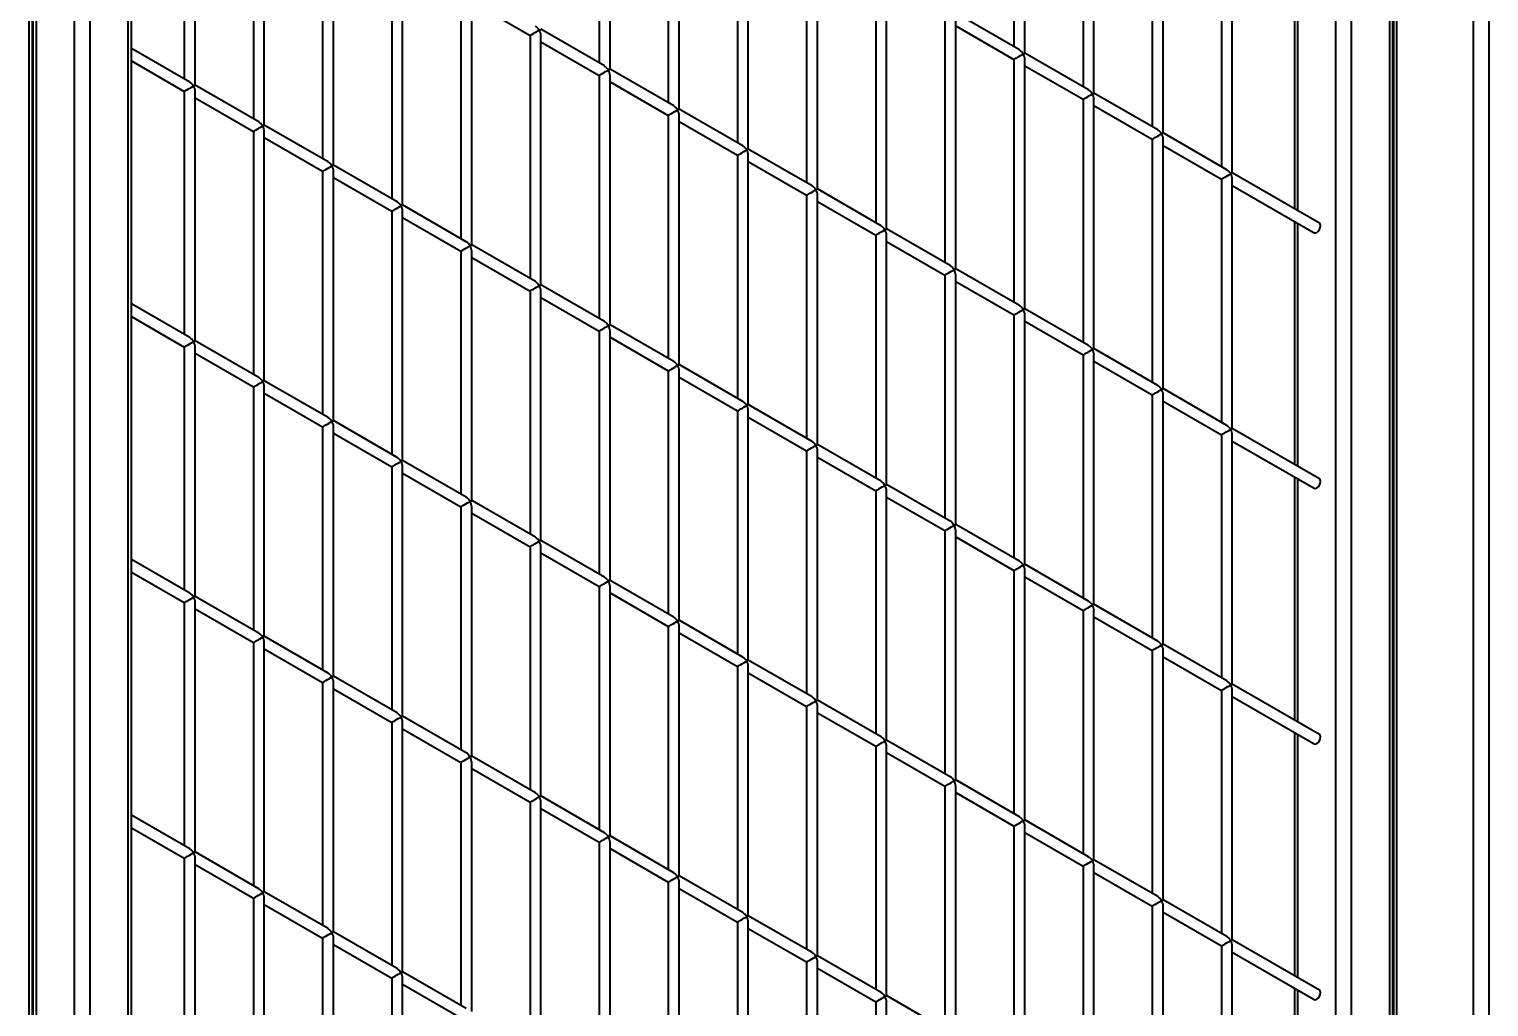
# Model space of a CAD drawing. Header units: millimetres. Extents: x 0 to 420, y 0 to 297.
# Drawn here: x 252.42 to 265.86, y 104.95 to 113.94 of the extents above; entities that cross this region are included whole.
import ezdxf

# ---------------------------------------------------------------- set-up
doc = ezdxf.new("R2010")
doc.units = ezdxf.units.MM

msp = doc.modelspace()

# ---------------------------------------------------------------- linework, layer by layer
at = {"color": 8, "linetype": 'Continuous', "lineweight": 40}
for p, q in [((252.4244, 98.8182), (252.4244, 130.99)), ((252.488, 125.8213), (252.488, 102.5736)), ((265.718, 91.0623), (265.718, 123.2341)), ((265.8594, 123.2341), (265.8594, 91.0623)), ((264.4523, 93.3375), (264.4523, 121.556)), ((265.0109, 118.4947), (265.0109, 95.2675)), ((264.0987, 114.5087), (264.0987, 112.2725)), ((264.0987, 112.157), (264.0987, 109.9209)), ((264.0987, 109.8054), (264.0987, 107.5692)), ((264.0987, 107.4538), (264.0987, 105.2176)), ((264.0987, 105.1021), (264.0987, 102.866))]:
    msp.add_line(p, q, dxfattribs=at)
at = {"color": 7, "linetype": 'Continuous', "lineweight": 40}
for p, q in [((252.4537, 98.8013), (252.4537, 130.9491)), ((252.8416, 99.4348), (252.8416, 128.8303)), ((252.983, 128.7486), (252.983, 99.5165)), ((253.3366, 99.7206), (253.3366, 128.1363)), ((253.3658, 99.7376), (253.3658, 128.0377)), ((252.4587, 125.8146), (252.4587, 102.5829)), ((264.9765, 92.5111), (264.9765, 121.8587)), ((264.9473, 92.6097), (264.9473, 121.8418)), ((264.5937, 121.6377), (264.5937, 93.222)), ((264.9816, 118.4987), (264.9816, 95.2844)), ((261.489, 116.0152), (261.489, 113.7791)), ((261.589, 113.7213), (261.589, 116.0152)), ((257.6706, 115.8679), (257.6706, 113.6317)), ((257.7706, 113.574), (257.7706, 115.8679)), ((253.8522, 115.7206), (253.8522, 113.4844)), ((253.9522, 113.4267), (253.9522, 115.7206)), ((262.1254, 115.6479), (262.1254, 113.4117)), ((262.2254, 113.354), (262.2254, 115.6479)), ((258.307, 115.5005), (258.307, 113.2643)), ((258.407, 113.2066), (258.407, 115.5005)), ((254.4886, 115.3532), (254.4886, 113.117)), ((254.5886, 113.0593), (254.5886, 115.3532)), ((262.7618, 115.2805), (262.7618, 113.0443)), ((262.8618, 112.9866), (262.8618, 115.2805)), ((258.9434, 115.1331), (258.9434, 112.897)), ((259.0434, 112.8392), (259.0434, 115.1331)), ((255.125, 114.9858), (255.125, 112.7496)), ((255.225, 112.6919), (255.225, 114.9858)), ((263.3982, 114.9131), (263.3982, 112.6769)), ((263.4982, 112.6192), (263.4982, 114.9131)), ((259.5798, 114.7658), (259.5798, 112.5296)), ((259.6798, 112.4719), (259.6798, 114.7658)), ((255.7614, 114.6184), (255.7614, 112.3822)), ((255.8614, 112.3245), (255.8614, 114.6184)), ((264.0694, 114.5256), (264.0694, 112.2894)), ((260.2162, 114.3984), (260.2162, 112.1622)), ((260.3162, 112.1045), (260.3162, 114.3984)), ((256.3978, 114.251), (256.3978, 112.0149)), ((256.4978, 111.9571), (256.4978, 114.251)), ((256.4978, 114.1933), (257.0342, 113.8836)), ((261.539, 113.7502), (260.9526, 114.0887)), ((257.7206, 113.6029), (257.1342, 113.9414)), ((260.8526, 114.031), (260.8526, 111.7948)), ((260.9526, 111.7371), (260.9526, 114.031)), ((260.9526, 113.9733), (261.489, 113.6636)), ((257.0342, 113.8836), (257.0342, 111.6475)), ((257.1342, 111.5897), (257.1342, 113.8836)), ((257.1342, 113.8259), (257.6706, 113.5163)), ((253.9022, 113.4555), (253.3658, 113.7652)), ((261.489, 113.6636), (261.489, 111.4274)), ((262.1754, 113.3828), (261.589, 113.7213)), ((261.589, 111.3697), (261.589, 113.6636)), ((253.3658, 113.6497), (253.8522, 113.3689)), ((258.357, 113.2355), (257.7706, 113.574)), ((261.589, 113.6059), (262.1254, 113.2962)), ((254.5386, 113.0881), (253.9522, 113.4267)), ((257.6706, 113.5163), (257.6706, 111.2801)), ((257.7706, 111.2224), (257.7706, 113.5163)), ((257.7706, 113.4585), (258.307, 113.1489)), ((253.8522, 113.3689), (253.8522, 111.1328)), ((253.9522, 111.075), (253.9522, 113.3689)), ((253.9522, 113.3112), (254.4886, 113.0015)), ((262.1254, 113.2962), (262.1254, 111.06)), ((262.8118, 113.0154), (262.2254, 113.354)), ((262.2254, 111.0023), (262.2254, 113.2962)), ((258.307, 113.1489), (258.307, 110.9127)), ((258.9934, 112.8681), (258.407, 113.2066)), ((258.407, 110.855), (258.407, 113.1489)), ((262.2254, 113.2385), (262.7618, 112.9288)), ((254.4886, 113.0015), (254.4886, 110.7654)), ((255.175, 112.7208), (254.5886, 113.0593)), ((254.5886, 110.7076), (254.5886, 113.0015)), ((258.407, 113.0912), (258.9434, 112.7815)), ((254.5886, 112.9438), (255.125, 112.6342)), ((262.7618, 112.9288), (262.7618, 110.6927)), ((263.4482, 112.6481), (262.8618, 112.9866)), ((262.8618, 110.6349), (262.8618, 112.9288)), ((262.8618, 112.8711), (263.3982, 112.5614)), ((258.9434, 112.7815), (258.9434, 110.5453)), ((259.6298, 112.5007), (259.0434, 112.8392)), ((259.0434, 110.4876), (259.0434, 112.7815)), ((259.0434, 112.7238), (259.5798, 112.4141)), ((255.125, 112.6342), (255.125, 110.398)), ((255.8114, 112.3534), (255.225, 112.6919)), ((255.225, 110.3403), (255.225, 112.6342)), ((264.3005, 112.156), (263.4982, 112.6192)), ((255.225, 112.5764), (255.7614, 112.2668)), ((260.2662, 112.1333), (259.6798, 112.4719)), ((263.3982, 112.5614), (263.3982, 110.3253)), ((263.4982, 110.2675), (263.4982, 112.5614)), ((263.4982, 112.5037), (264.2505, 112.0694)), ((256.4478, 111.986), (255.8614, 112.3245)), ((259.5798, 112.4141), (259.5798, 110.1779)), ((259.6798, 110.1202), (259.6798, 112.4141)), ((259.6798, 112.3564), (260.2162, 112.0467)), ((255.7614, 112.2668), (255.7614, 110.0306)), ((255.8614, 109.9729), (255.8614, 112.2668)), ((255.8614, 112.209), (256.3978, 111.8994)), ((260.9026, 111.766), (260.3162, 112.1045)), ((264.0694, 112.1739), (264.0694, 109.9378)), ((257.0842, 111.6186), (256.4978, 111.9571)), ((260.2162, 112.0467), (260.2162, 109.8106)), ((260.3162, 109.7528), (260.3162, 112.0467)), ((260.3162, 111.989), (260.8526, 111.6793)), ((256.3978, 111.8994), (256.3978, 109.6632)), ((256.4978, 109.6055), (256.4978, 111.8994)), ((256.4978, 111.8417), (257.0342, 111.532)), ((260.8526, 111.6793), (260.8526, 109.4432)), ((261.539, 111.3986), (260.9526, 111.7371)), ((260.9526, 109.3854), (260.9526, 111.6793)), ((257.0342, 111.532), (257.0342, 109.2958)), ((257.7206, 111.2512), (257.1342, 111.5897)), ((257.1342, 109.2381), (257.1342, 111.532)), ((260.9526, 111.6216), (261.489, 111.312)), ((253.9022, 111.1039), (253.3658, 111.4135)), ((257.1342, 111.4743), (257.6706, 111.1646)), ((253.3658, 111.2981), (253.8522, 111.0173)), ((261.489, 111.312), (261.489, 109.0758)), ((262.1754, 111.0312), (261.589, 111.3697)), ((261.589, 109.0181), (261.589, 111.312)), ((261.589, 111.2542), (262.1254, 110.9446)), ((257.6706, 111.1646), (257.6706, 108.9285)), ((258.357, 110.8838), (257.7706, 111.2224)), ((257.7706, 108.8707), (257.7706, 111.1646)), ((253.8522, 111.0173), (253.8522, 108.7811)), ((254.5386, 110.7365), (253.9522, 111.075)), ((253.9522, 108.7234), (253.9522, 111.0173)), ((257.7706, 111.1069), (258.307, 110.7972)), ((262.8118, 110.6638), (262.2254, 111.0023)), ((253.9522, 110.9596), (254.4886, 110.6499)), ((258.9934, 110.5165), (258.407, 110.855)), ((262.1254, 110.9446), (262.1254, 108.7084)), ((262.2254, 108.6507), (262.2254, 110.9446)), ((262.2254, 110.8868), (262.7618, 110.5772)), ((255.175, 110.3691), (254.5886, 110.7076)), ((258.307, 110.7972), (258.307, 108.5611)), ((258.407, 108.5033), (258.407, 110.7972)), ((258.407, 110.7395), (258.9434, 110.4299)), ((254.4886, 110.6499), (254.4886, 108.4137)), ((254.5886, 108.356), (254.5886, 110.6499)), ((254.5886, 110.5922), (255.125, 110.2825)), ((262.7618, 110.5772), (262.7618, 108.341)), ((263.4482, 110.2964), (262.8618, 110.6349)), ((262.8618, 108.2833), (262.8618, 110.5772)), ((259.6298, 110.1491), (259.0434, 110.4876)), ((262.8618, 110.5195), (263.3982, 110.2098)), ((255.8114, 110.0017), (255.225, 110.3403)), ((258.9434, 110.4299), (258.9434, 108.1937)), ((259.0434, 108.136), (259.0434, 110.4299)), ((259.0434, 110.3721), (259.5798, 110.0625)), ((255.125, 110.2825), (255.125, 108.0464)), ((255.225, 107.9886), (255.225, 110.2825)), ((255.225, 110.2248), (255.7614, 109.9151)), ((263.3982, 110.2098), (263.3982, 107.9736)), ((264.3005, 109.8044), (263.4982, 110.2675)), ((263.4982, 107.9159), (263.4982, 110.2098)), ((259.5798, 110.0625), (259.5798, 107.8263)), ((260.2662, 109.7817), (259.6798, 110.1202)), ((259.6798, 107.7686), (259.6798, 110.0625)), ((263.4982, 110.1521), (264.2505, 109.7178)), ((255.7614, 109.9151), (255.7614, 107.679)), ((256.4478, 109.6344), (255.8614, 109.9729)), ((255.8614, 107.6212), (255.8614, 109.9151)), ((259.6798, 110.0047), (260.2162, 109.6951)), ((255.8614, 109.8574), (256.3978, 109.5478)), ((264.0694, 109.8223), (264.0694, 107.5861)), ((260.2162, 109.6951), (260.2162, 107.4589)), ((260.9026, 109.4143), (260.3162, 109.7528)), ((260.3162, 107.4012), (260.3162, 109.6951)), ((260.3162, 109.6374), (260.8526, 109.3277)), ((256.3978, 109.5478), (256.3978, 107.3116)), ((257.0842, 109.267), (256.4978, 109.6055)), ((256.4978, 107.2539), (256.4978, 109.5478)), ((256.4978, 109.49), (257.0342, 109.1804)), ((261.539, 109.0469), (260.9526, 109.3854)), ((257.7206, 108.8996), (257.1342, 109.2381)), ((260.8526, 109.3277), (260.8526, 107.0915)), ((260.9526, 107.0338), (260.9526, 109.3277)), ((260.9526, 109.27), (261.489, 108.9603)), ((257.0342, 109.1804), (257.0342, 106.9442)), ((257.1342, 106.8865), (257.1342, 109.1804)), ((257.1342, 109.1226), (257.6706, 108.813)), ((253.9022, 108.7523), (253.3658, 109.0619)), ((261.489, 108.9603), (261.489, 106.7242)), ((262.1754, 108.6795), (261.589, 109.0181)), ((261.589, 106.6664), (261.589, 108.9603)), ((253.3658, 108.9464), (253.8522, 108.6657)), ((258.357, 108.5322), (257.7706, 108.8707)), ((261.589, 108.9026), (262.1254, 108.5929)), ((254.5386, 108.3849), (253.9522, 108.7234)), ((257.6706, 108.813), (257.6706, 106.5768)), ((257.7706, 106.5191), (257.7706, 108.813)), ((257.7706, 108.7553), (258.307, 108.4456)), ((253.8522, 108.6657), (253.8522, 106.4295)), ((253.9522, 106.3718), (253.9522, 108.6657)), ((253.9522, 108.6079), (254.4886, 108.2983)), ((262.1254, 108.5929), (262.1254, 106.3568)), ((262.8118, 108.3122), (262.2254, 108.6507)), ((262.2254, 106.299), (262.2254, 108.5929)), ((258.307, 108.4456), (258.307, 106.2094)), ((258.9934, 108.1648), (258.407, 108.5033)), ((258.407, 106.1517), (258.407, 108.4456)), ((262.2254, 108.5352), (262.7618, 108.2256)), ((254.4886, 108.2983), (254.4886, 106.0621)), ((255.175, 108.0175), (254.5886, 108.356)), ((254.5886, 106.0044), (254.5886, 108.2983)), ((258.407, 108.3879), (258.9434, 108.0782)), ((254.5886, 108.2405), (255.125, 107.9309)), ((262.7618, 108.2256), (262.7618, 105.9894)), ((263.4482, 107.9448), (262.8618, 108.2833)), ((262.8618, 105.9317), (262.8618, 108.2256)), ((262.8618, 108.1678), (263.3982, 107.8582)), ((258.9434, 108.0782), (258.9434, 105.8421)), ((259.6298, 107.7974), (259.0434, 108.136)), ((259.0434, 105.7843), (259.0434, 108.0782)), ((259.0434, 108.0205), (259.5798, 107.7108)), ((255.125, 107.9309), (255.125, 105.6947)), ((255.8114, 107.6501), (255.225, 107.9886)), ((255.225, 105.637), (255.225, 107.9309)), ((264.3005, 107.4527), (263.4982, 107.9159)), ((255.225, 107.8732), (255.7614, 107.5635)), ((260.2662, 107.4301), (259.6798, 107.7686)), ((263.3982, 107.8582), (263.3982, 105.622)), ((263.4982, 105.5643), (263.4982, 107.8582)), ((263.4982, 107.8004), (264.2505, 107.3661)), ((256.4478, 107.2827), (255.8614, 107.6212)), ((259.5798, 107.7108), (259.5798, 105.4747)), ((259.6798, 105.4169), (259.6798, 107.7108)), ((259.6798, 107.6531), (260.2162, 107.3435)), ((255.7614, 107.5635), (255.7614, 105.3273)), ((255.8614, 105.2696), (255.8614, 107.5635)), ((255.8614, 107.5058), (256.3978, 107.1961)), ((260.9026, 107.0627), (260.3162, 107.4012)), ((264.0694, 107.4707), (264.0694, 105.2345)), ((257.0842, 106.9153), (256.4978, 107.2539)), ((260.2162, 107.3435), (260.2162, 105.1073)), ((260.3162, 105.0496), (260.3162, 107.3435)), ((260.3162, 107.2857), (260.8526, 106.9761)), ((256.3978, 107.1961), (256.3978, 104.9599)), ((256.4978, 104.9022), (256.4978, 107.1961)), ((256.4978, 107.1384), (257.0342, 106.8287)), ((260.8526, 106.9761), (260.8526, 104.7399)), ((261.539, 106.6953), (260.9526, 107.0338)), ((260.9526, 104.6822), (260.9526, 106.9761)), ((257.0342, 106.8287), (257.0342, 104.5926)), ((257.7206, 106.548), (257.1342, 106.8865)), ((257.1342, 104.5348), (257.1342, 106.8287)), ((260.9526, 106.9183), (261.489, 106.6087)), ((253.9022, 106.4006), (253.3658, 106.7103)), ((257.1342, 106.771), (257.6706, 106.4614)), ((253.3658, 106.5948), (253.8522, 106.314)), ((261.489, 106.6087), (261.489, 104.3725)), ((262.1754, 106.3279), (261.589, 106.6664)), ((261.589, 104.3148), (261.589, 106.6087)), ((261.589, 106.551), (262.1254, 106.2413)), ((257.6706, 106.4614), (257.6706, 104.2252)), ((258.357, 106.1806), (257.7706, 106.5191)), ((257.7706, 104.1675), (257.7706, 106.4614)), ((253.8522, 106.314), (253.8522, 104.0778)), ((254.5386, 106.0332), (253.9522, 106.3718)), ((253.9522, 104.0201), (253.9522, 106.314)), ((257.7706, 106.4036), (258.307, 106.094)), ((262.8118, 105.9605), (262.2254, 106.299)), ((253.9522, 106.2563), (254.4886, 105.9466)), ((258.9934, 105.8132), (258.407, 106.1517)), ((262.1254, 106.2413), (262.1254, 104.0051)), ((262.2254, 103.9474), (262.2254, 106.2413)), ((262.2254, 106.1836), (262.7618, 105.8739)), ((255.175, 105.6659), (254.5886, 106.0044)), ((258.307, 106.094), (258.307, 103.8578)), ((258.407, 103.8001), (258.407, 106.094)), ((258.407, 106.0362), (258.9434, 105.7266)), ((254.4886, 105.9466), (254.4886, 103.7105)), ((254.5886, 103.6527), (254.5886, 105.9466)), ((254.5886, 105.8889), (255.125, 105.5792)), ((262.7618, 105.8739), (262.7618, 103.6377)), ((263.4482, 105.5931), (262.8618, 105.9317)), ((262.8618, 103.58), (262.8618, 105.8739)), ((259.6298, 105.4458), (259.0434, 105.7843)), ((262.8618, 105.8162), (263.3982, 105.5065)), ((255.8114, 105.2985), (255.225, 105.637)), ((258.9434, 105.7266), (258.9434, 103.4904)), ((259.0434, 103.4327), (259.0434, 105.7266)), ((259.0434, 105.6689), (259.5798, 105.3592)), ((255.125, 105.5792), (255.125, 103.3431)), ((255.225, 103.2853), (255.225, 105.5792)), ((255.225, 105.5215), (255.7614, 105.2119)), ((263.3982, 105.5065), (263.3982, 103.2704)), ((264.3005, 105.1011), (263.4982, 105.5643)), ((263.4982, 103.2126), (263.4982, 105.5065)), ((259.5798, 105.3592), (259.5798, 103.123)), ((260.2662, 105.0784), (259.6798, 105.4169)), ((259.6798, 103.0653), (259.6798, 105.3592)), ((263.4982, 105.4488), (264.2505, 105.0145)), ((255.7614, 105.2119), (255.7614, 102.9757)), ((256.4478, 104.9311), (255.8614, 105.2696)), ((255.8614, 102.918), (255.8614, 105.2119)), ((259.6798, 105.3015), (260.2162, 104.9918)), ((255.8614, 105.1541), (256.3978, 104.8445)), ((264.0694, 105.119), (264.0694, 102.8829)), ((260.2162, 104.9918), (260.2162, 102.7556)), ((260.9026, 104.711), (260.3162, 105.0496)), ((260.3162, 102.6979), (260.3162, 104.9918))]:
    msp.add_line(p, q, dxfattribs=at)
at = {"color": 7, "linetype": 'Continuous', "lineweight": 40, "flags": 128}
for points in [[(264.2505, 112.0694), (264.262, 112.0672), (264.2755, 112.0719)], [(264.2755, 112.0719), (264.289, 112.0828), (264.3005, 112.0983), (264.3082, 112.116), (264.3109, 112.1331), (264.3082, 112.1472), (264.3005, 112.156), (264.3005, 112.156)], [(264.2755, 109.7203), (264.289, 109.7312), (264.3005, 109.7466), (264.3082, 109.7643), (264.3109, 109.7815), (264.3082, 109.7956), (264.3005, 109.8044), (264.3005, 109.8044)], [(264.2505, 109.7178), (264.262, 109.7156), (264.2755, 109.7203)], [(264.2505, 107.3661), (264.262, 107.3639), (264.2755, 107.3686)], [(264.2755, 107.3686), (264.289, 107.3795), (264.3005, 107.395), (264.3082, 107.4127), (264.3109, 107.4299), (264.3082, 107.4439), (264.3005, 107.4527), (264.3005, 107.4527)], [(264.2755, 105.017), (264.289, 105.0279), (264.3005, 105.0434), (264.3082, 105.061), (264.3109, 105.0782), (264.3082, 105.0923), (264.3005, 105.1011), (264.3005, 105.1011)], [(264.2505, 105.0145), (264.262, 105.0123), (264.2755, 105.017)]]:
    msp.add_lwpolyline(points, dxfattribs=at)
at = {"color": 7, "linetype": 'Continuous', "lineweight": 40}
for centre, major_axis, ratio, start_param, end_param in [((257.0842, 113.9125), (0.05, 0.0289), 0.0000704, 3.141552, 5.4977465), ((257.0842, 113.9125), (-0.0354, 0.0612), 0.5773346, 4.7123483, 5.4978278), ((257.0842, 113.9125), (0.05, 0.0289), 0.0000704, 5.4977465, 6.2831447), ((257.0842, 113.9125), (-0.0354, 0.0612), 0.5773346, 3.9269502, 4.7123483), ((261.539, 113.6925), (0.05, 0.0289), 0.0000704, 3.141552, 5.4977465), ((261.539, 113.6925), (-0.0354, 0.0612), 0.5773346, 4.7123483, 5.4978278), ((261.539, 113.6925), (0.05, 0.0289), 0.0000704, 5.4977465, 6.2831447), ((261.539, 113.6925), (-0.0354, 0.0612), 0.5773346, 3.9269502, 4.7123483), ((257.7206, 113.5451), (0.05, 0.0289), 0.0000704, 3.141552, 5.4977465), ((257.7206, 113.5451), (-0.0354, 0.0612), 0.5773346, 4.7123483, 5.4978278), ((257.7206, 113.5451), (0.05, 0.0289), 0.0000704, 5.4977465, 6.2831447), ((257.7206, 113.5451), (-0.0354, 0.0612), 0.5773346, 3.9269502, 4.7123483), ((253.9022, 113.3978), (0.05, 0.0289), 0.0000704, 3.141552, 5.4977465), ((253.9022, 113.3978), (-0.0354, 0.0612), 0.5773346, 4.7123483, 5.4978278), ((253.9022, 113.3978), (0.05, 0.0289), 0.0000704, 5.4977465, 6.2831447), ((253.9022, 113.3978), (-0.0354, 0.0612), 0.5773346, 3.9269502, 4.7123483), ((262.1754, 113.3251), (0.05, 0.0289), 0.0000704, 3.141552, 5.4977465), ((262.1754, 113.3251), (-0.0354, 0.0612), 0.5773346, 4.7123483, 5.4978278), ((262.1754, 113.3251), (0.05, 0.0289), 0.0000704, 5.4977465, 6.2831447), ((262.1754, 113.3251), (-0.0354, 0.0612), 0.5773346, 3.9269502, 4.7123483), ((258.357, 113.1777), (0.05, 0.0289), 0.0000704, 3.141552, 5.4977465), ((258.357, 113.1777), (-0.0354, 0.0612), 0.5773346, 4.7123483, 5.4978278), ((258.357, 113.1777), (0.05, 0.0289), 0.0000704, 5.4977465, 6.2831447), ((258.357, 113.1777), (-0.0354, 0.0612), 0.5773346, 3.9269502, 4.7123483), ((254.5386, 113.0304), (0.05, 0.0289), 0.0000704, 3.141552, 5.4977465), ((254.5386, 113.0304), (-0.0354, 0.0612), 0.5773346, 4.7123483, 5.4978278), ((254.5386, 113.0304), (0.05, 0.0289), 0.0000704, 5.4977465, 6.2831447), ((254.5386, 113.0304), (-0.0354, 0.0612), 0.5773346, 3.9269502, 4.7123483), ((262.8118, 112.9577), (-0.0354, 0.0612), 0.5773346, 4.7123483, 5.4978278), ((258.9934, 112.8104), (-0.0354, 0.0612), 0.5773346, 4.7123483, 5.4978278), ((262.8118, 112.9577), (0.05, 0.0289), 0.0000704, 3.141552, 5.4977465), ((262.8118, 112.9577), (0.05, 0.0289), 0.0000704, 5.4977465, 6.2831447), ((262.8118, 112.9577), (-0.0354, 0.0612), 0.5773346, 3.9269502, 4.7123483), ((255.175, 112.663), (-0.0354, 0.0612), 0.5773346, 4.7123483, 5.4978278), ((258.9934, 112.8104), (0.05, 0.0289), 0.0000704, 3.141552, 5.4977465), ((258.9934, 112.8104), (0.05, 0.0289), 0.0000704, 5.4977465, 6.2831447), ((258.9934, 112.8104), (-0.0354, 0.0612), 0.5773346, 3.9269502, 4.7123483), ((255.175, 112.663), (0.05, 0.0289), 0.0000704, 3.141552, 5.4977465), ((255.175, 112.663), (0.05, 0.0289), 0.0000704, 5.4977465, 6.2831447), ((255.175, 112.663), (-0.0354, 0.0612), 0.5773346, 3.9269502, 4.7123483), ((263.4482, 112.5903), (0.05, 0.0289), 0.0000704, 3.141552, 5.4977465), ((263.4482, 112.5903), (-0.0354, 0.0612), 0.5773346, 4.7123483, 5.4978278), ((263.4482, 112.5903), (0.05, 0.0289), 0.0000704, 5.4977465, 6.2831447), ((263.4482, 112.5903), (-0.0354, 0.0612), 0.5773346, 3.9269502, 4.7123483), ((259.6298, 112.443), (0.05, 0.0289), 0.0000704, 3.141552, 5.4977465), ((259.6298, 112.443), (-0.0354, 0.0612), 0.5773346, 4.7123483, 5.4978278), ((259.6298, 112.443), (0.05, 0.0289), 0.0000704, 5.4977465, 6.2831447), ((259.6298, 112.443), (-0.0354, 0.0612), 0.5773346, 3.9269502, 4.7123483), ((255.8114, 112.2956), (-0.0354, 0.0612), 0.5773346, 4.7123483, 5.4978278), ((255.8114, 112.2956), (0.05, 0.0289), 0.0000704, 5.4977465, 6.2831447), ((255.8114, 112.2956), (0.05, 0.0289), 0.0000704, 3.141552, 5.4977465), ((255.8114, 112.2956), (-0.0354, 0.0612), 0.5773346, 3.9269502, 4.7123483), ((260.2662, 112.0756), (0.05, 0.0289), 0.0000704, 3.141552, 5.4977465), ((260.2662, 112.0756), (-0.0354, 0.0612), 0.5773346, 4.7123483, 5.4978278), ((260.2662, 112.0756), (0.05, 0.0289), 0.0000704, 5.4977465, 6.2831447), ((260.2662, 112.0756), (-0.0354, 0.0612), 0.5773346, 3.9269502, 4.7123483), ((256.4478, 111.9283), (0.05, 0.0289), 0.0000704, 3.141552, 5.4977465), ((256.4478, 111.9283), (-0.0354, 0.0612), 0.5773346, 4.7123483, 5.4978278), ((256.4478, 111.9283), (0.05, 0.0289), 0.0000704, 5.4977465, 6.2831447), ((256.4478, 111.9283), (-0.0354, 0.0612), 0.5773346, 3.9269502, 4.7123483), ((260.9026, 111.7082), (0.05, 0.0289), 0.0000704, 3.141552, 5.4977465), ((260.9026, 111.7082), (-0.0354, 0.0612), 0.5773346, 4.7123483, 5.4978278), ((260.9026, 111.7082), (0.05, 0.0289), 0.0000704, 5.4977465, 6.2831447), ((260.9026, 111.7082), (-0.0354, 0.0612), 0.5773346, 3.9269502, 4.7123483), ((257.0842, 111.5609), (0.05, 0.0289), 0.0000704, 3.141552, 5.4977465), ((257.0842, 111.5609), (-0.0354, 0.0612), 0.5773346, 4.7123483, 5.4978278), ((257.0842, 111.5609), (0.05, 0.0289), 0.0000704, 5.4977465, 6.2831447), ((257.0842, 111.5609), (-0.0354, 0.0612), 0.5773346, 3.9269502, 4.7123483), ((261.539, 111.3408), (-0.0354, 0.0612), 0.5773346, 4.7123483, 5.4978278), ((257.7206, 111.1935), (-0.0354, 0.0612), 0.5773346, 4.7123483, 5.4978278), ((261.539, 111.3408), (0.05, 0.0289), 0.0000704, 3.141552, 5.4977465), ((261.539, 111.3408), (0.05, 0.0289), 0.0000704, 5.4977465, 6.2831447), ((261.539, 111.3408), (-0.0354, 0.0612), 0.5773346, 3.9269502, 4.7123483), ((257.7206, 111.1935), (0.05, 0.0289), 0.0000704, 3.141552, 5.4977465), ((257.7206, 111.1935), (0.05, 0.0289), 0.0000704, 5.4977465, 6.2831447), ((257.7206, 111.1935), (-0.0354, 0.0612), 0.5773346, 3.9269502, 4.7123483), ((253.9022, 111.0462), (0.05, 0.0289), 0.0000704, 3.141552, 5.4977465), ((253.9022, 111.0462), (-0.0354, 0.0612), 0.5773346, 4.7123483, 5.4978278), ((253.9022, 111.0462), (0.05, 0.0289), 0.0000704, 5.4977465, 6.2831447), ((253.9022, 111.0462), (-0.0354, 0.0612), 0.5773346, 3.9269502, 4.7123483), ((262.1754, 110.9734), (0.05, 0.0289), 0.0000704, 3.141552, 5.4977465), ((262.1754, 110.9734), (-0.0354, 0.0612), 0.5773346, 4.7123483, 5.4978278), ((262.1754, 110.9734), (0.05, 0.0289), 0.0000704, 5.4977465, 6.2831447), ((262.1754, 110.9734), (-0.0354, 0.0612), 0.5773346, 3.9269502, 4.7123483), ((258.357, 110.8261), (0.05, 0.0289), 0.0000704, 3.141552, 5.4977465), ((258.357, 110.8261), (-0.0354, 0.0612), 0.5773346, 4.7123483, 5.4978278), ((258.357, 110.8261), (0.05, 0.0289), 0.0000704, 5.4977465, 6.2831447), ((258.357, 110.8261), (-0.0354, 0.0612), 0.5773346, 3.9269502, 4.7123483), ((254.5386, 110.6788), (-0.0354, 0.0612), 0.5773346, 4.7123483, 5.4978278), ((254.5386, 110.6788), (0.05, 0.0289), 0.0000704, 5.4977465, 6.2831447), ((254.5386, 110.6788), (0.05, 0.0289), 0.0000704, 3.141552, 5.4977465), ((254.5386, 110.6788), (-0.0354, 0.0612), 0.5773346, 3.9269502, 4.7123483), ((262.8118, 110.6061), (0.05, 0.0289), 0.0000704, 3.141552, 5.4977465), ((262.8118, 110.6061), (-0.0354, 0.0612), 0.5773346, 4.7123483, 5.4978278), ((262.8118, 110.6061), (0.05, 0.0289), 0.0000704, 5.4977465, 6.2831447), ((262.8118, 110.6061), (-0.0354, 0.0612), 0.5773346, 3.9269502, 4.7123483), ((258.9934, 110.4587), (0.05, 0.0289), 0.0000704, 3.141552, 5.4977465), ((258.9934, 110.4587), (-0.0354, 0.0612), 0.5773346, 4.7123483, 5.4978278), ((258.9934, 110.4587), (0.05, 0.0289), 0.0000704, 5.4977465, 6.2831447), ((258.9934, 110.4587), (-0.0354, 0.0612), 0.5773346, 3.9269502, 4.7123483), ((255.175, 110.3114), (0.05, 0.0289), 0.0000704, 3.141552, 5.4977465), ((255.175, 110.3114), (-0.0354, 0.0612), 0.5773346, 4.7123483, 5.4978278), ((255.175, 110.3114), (0.05, 0.0289), 0.0000704, 5.4977465, 6.2831447), ((255.175, 110.3114), (-0.0354, 0.0612), 0.5773346, 3.9269502, 4.7123483), ((263.4482, 110.2387), (0.05, 0.0289), 0.0000704, 3.141552, 5.4977465), ((263.4482, 110.2387), (-0.0354, 0.0612), 0.5773346, 4.7123483, 5.4978278), ((263.4482, 110.2387), (0.05, 0.0289), 0.0000704, 5.4977465, 6.2831447), ((263.4482, 110.2387), (-0.0354, 0.0612), 0.5773346, 3.9269502, 4.7123483), ((259.6298, 110.0913), (0.05, 0.0289), 0.0000704, 3.141552, 5.4977465), ((259.6298, 110.0913), (-0.0354, 0.0612), 0.5773346, 4.7123483, 5.4978278), ((259.6298, 110.0913), (0.05, 0.0289), 0.0000704, 5.4977465, 6.2831447), ((259.6298, 110.0913), (-0.0354, 0.0612), 0.5773346, 3.9269502, 4.7123483), ((255.8114, 109.944), (0.05, 0.0289), 0.0000704, 3.141552, 5.4977465), ((255.8114, 109.944), (-0.0354, 0.0612), 0.5773346, 4.7123483, 5.4978278), ((255.8114, 109.944), (0.05, 0.0289), 0.0000704, 5.4977465, 6.2831447), ((255.8114, 109.944), (-0.0354, 0.0612), 0.5773346, 3.9269502, 4.7123483), ((260.2662, 109.724), (-0.0354, 0.0612), 0.5773346, 4.7123483, 5.4978278), ((256.4478, 109.5766), (-0.0354, 0.0612), 0.5773346, 4.7123483, 5.4978278), ((260.2662, 109.724), (0.05, 0.0289), 0.0000704, 3.141552, 5.4977465), ((260.2662, 109.724), (0.05, 0.0289), 0.0000704, 5.4977465, 6.2831447), ((260.2662, 109.724), (-0.0354, 0.0612), 0.5773346, 3.9269502, 4.7123483), ((256.4478, 109.5766), (0.05, 0.0289), 0.0000704, 3.141552, 5.4977465), ((256.4478, 109.5766), (0.05, 0.0289), 0.0000704, 5.4977465, 6.2831447), ((256.4478, 109.5766), (-0.0354, 0.0612), 0.5773346, 3.9269502, 4.7123483), ((260.9026, 109.3566), (0.05, 0.0289), 0.0000704, 3.141552, 5.4977465), ((260.9026, 109.3566), (-0.0354, 0.0612), 0.5773346, 4.7123483, 5.4978278), ((260.9026, 109.3566), (0.05, 0.0289), 0.0000704, 5.4977465, 6.2831447), ((260.9026, 109.3566), (-0.0354, 0.0612), 0.5773346, 3.9269502, 4.7123483), ((257.0842, 109.2092), (0.05, 0.0289), 0.0000704, 3.141552, 5.4977465), ((257.0842, 109.2092), (-0.0354, 0.0612), 0.5773346, 4.7123483, 5.4978278), ((257.0842, 109.2092), (0.05, 0.0289), 0.0000704, 5.4977465, 6.2831447), ((257.0842, 109.2092), (-0.0354, 0.0612), 0.5773346, 3.9269502, 4.7123483), ((261.539, 108.9892), (0.05, 0.0289), 0.0000704, 3.141552, 5.4977465), ((261.539, 108.9892), (-0.0354, 0.0612), 0.5773346, 4.7123483, 5.4978278), ((261.539, 108.9892), (0.05, 0.0289), 0.0000704, 5.4977465, 6.2831447), ((261.539, 108.9892), (-0.0354, 0.0612), 0.5773346, 3.9269502, 4.7123483), ((257.7206, 108.8419), (0.05, 0.0289), 0.0000704, 3.141552, 5.4977465), ((257.7206, 108.8419), (-0.0354, 0.0612), 0.5773346, 4.7123483, 5.4978278), ((257.7206, 108.8419), (0.05, 0.0289), 0.0000704, 5.4977465, 6.2831447), ((257.7206, 108.8419), (-0.0354, 0.0612), 0.5773346, 3.9269502, 4.7123483), ((253.9022, 108.6945), (0.05, 0.0289), 0.0000704, 3.141552, 5.4977465), ((253.9022, 108.6945), (-0.0354, 0.0612), 0.5773346, 4.7123483, 5.4978278), ((253.9022, 108.6945), (0.05, 0.0289), 0.0000704, 5.4977465, 6.2831447), ((253.9022, 108.6945), (-0.0354, 0.0612), 0.5773346, 3.9269502, 4.7123483), ((262.1754, 108.6218), (0.05, 0.0289), 0.0000704, 3.141552, 5.4977465), ((262.1754, 108.6218), (-0.0354, 0.0612), 0.5773346, 4.7123483, 5.4978278), ((262.1754, 108.6218), (0.05, 0.0289), 0.0000704, 5.4977465, 6.2831447), ((262.1754, 108.6218), (-0.0354, 0.0612), 0.5773346, 3.9269502, 4.7123483), ((258.357, 108.4745), (0.05, 0.0289), 0.0000704, 3.141552, 5.4977465), ((258.357, 108.4745), (-0.0354, 0.0612), 0.5773346, 4.7123483, 5.4978278), ((258.357, 108.4745), (0.05, 0.0289), 0.0000704, 5.4977465, 6.2831447), ((258.357, 108.4745), (-0.0354, 0.0612), 0.5773346, 3.9269502, 4.7123483), ((254.5386, 108.3271), (0.05, 0.0289), 0.0000704, 3.141552, 5.4977465), ((254.5386, 108.3271), (-0.0354, 0.0612), 0.5773346, 4.7123483, 5.4978278), ((254.5386, 108.3271), (0.05, 0.0289), 0.0000704, 5.4977465, 6.2831447), ((254.5386, 108.3271), (-0.0354, 0.0612), 0.5773346, 3.9269502, 4.7123483), ((262.8118, 108.2544), (-0.0354, 0.0612), 0.5773346, 4.7123483, 5.4978278), ((258.9934, 108.1071), (-0.0354, 0.0612), 0.5773346, 4.7123483, 5.4978278), ((262.8118, 108.2544), (0.05, 0.0289), 0.0000704, 3.141552, 5.4977465), ((262.8118, 108.2544), (0.05, 0.0289), 0.0000704, 5.4977465, 6.2831447), ((262.8118, 108.2544), (-0.0354, 0.0612), 0.5773346, 3.9269502, 4.7123483), ((258.9934, 108.1071), (0.05, 0.0289), 0.0000704, 3.141552, 5.4977465), ((258.9934, 108.1071), (0.05, 0.0289), 0.0000704, 5.4977465, 6.2831447), ((258.9934, 108.1071), (-0.0354, 0.0612), 0.5773346, 3.9269502, 4.7123483), ((255.175, 107.9598), (0.05, 0.0289), 0.0000704, 3.141552, 5.4977465), ((255.175, 107.9598), (-0.0354, 0.0612), 0.5773346, 4.7123483, 5.4978278), ((255.175, 107.9598), (0.05, 0.0289), 0.0000704, 5.4977465, 6.2831447), ((255.175, 107.9598), (-0.0354, 0.0612), 0.5773346, 3.9269502, 4.7123483), ((263.4482, 107.887), (0.05, 0.0289), 0.0000704, 3.141552, 5.4977465), ((263.4482, 107.887), (-0.0354, 0.0612), 0.5773346, 4.7123483, 5.4978278), ((263.4482, 107.887), (0.05, 0.0289), 0.0000704, 5.4977465, 6.2831447), ((263.4482, 107.887), (-0.0354, 0.0612), 0.5773346, 3.9269502, 4.7123483), ((259.6298, 107.7397), (0.05, 0.0289), 0.0000704, 3.141552, 5.4977465), ((259.6298, 107.7397), (-0.0354, 0.0612), 0.5773346, 4.7123483, 5.4978278), ((259.6298, 107.7397), (0.05, 0.0289), 0.0000704, 5.4977465, 6.2831447), ((259.6298, 107.7397), (-0.0354, 0.0612), 0.5773346, 3.9269502, 4.7123483), ((255.8114, 107.5924), (-0.0354, 0.0612), 0.5773346, 4.7123483, 5.4978278), ((255.8114, 107.5924), (0.05, 0.0289), 0.0000704, 5.4977465, 6.2831447), ((255.8114, 107.5924), (0.05, 0.0289), 0.0000704, 3.141552, 5.4977465), ((255.8114, 107.5924), (-0.0354, 0.0612), 0.5773346, 3.9269502, 4.7123483), ((260.2662, 107.3723), (0.05, 0.0289), 0.0000704, 3.141552, 5.4977465), ((260.2662, 107.3723), (-0.0354, 0.0612), 0.5773346, 4.7123483, 5.4978278), ((260.2662, 107.3723), (0.05, 0.0289), 0.0000704, 5.4977465, 6.2831447), ((260.2662, 107.3723), (-0.0354, 0.0612), 0.5773346, 3.9269502, 4.7123483), ((256.4478, 107.225), (0.05, 0.0289), 0.0000704, 3.141552, 5.4977465), ((256.4478, 107.225), (-0.0354, 0.0612), 0.5773346, 4.7123483, 5.4978278), ((256.4478, 107.225), (0.05, 0.0289), 0.0000704, 5.4977465, 6.2831447), ((256.4478, 107.225), (-0.0354, 0.0612), 0.5773346, 3.9269502, 4.7123483), ((260.9026, 107.0049), (0.05, 0.0289), 0.0000704, 3.141552, 5.4977465), ((260.9026, 107.0049), (-0.0354, 0.0612), 0.5773346, 4.7123483, 5.4978278), ((260.9026, 107.0049), (0.05, 0.0289), 0.0000704, 5.4977465, 6.2831447), ((260.9026, 107.0049), (-0.0354, 0.0612), 0.5773346, 3.9269502, 4.7123483), ((257.0842, 106.8576), (0.05, 0.0289), 0.0000704, 3.141552, 5.4977465), ((257.0842, 106.8576), (-0.0354, 0.0612), 0.5773346, 4.7123483, 5.4978278), ((257.0842, 106.8576), (0.05, 0.0289), 0.0000704, 5.4977465, 6.2831447), ((257.0842, 106.8576), (-0.0354, 0.0612), 0.5773346, 3.9269502, 4.7123483), ((261.539, 106.6376), (-0.0354, 0.0612), 0.5773346, 4.7123483, 5.4978278), ((257.7206, 106.4902), (-0.0354, 0.0612), 0.5773346, 4.7123483, 5.4978278), ((261.539, 106.6376), (0.05, 0.0289), 0.0000704, 3.141552, 5.4977465), ((261.539, 106.6376), (0.05, 0.0289), 0.0000704, 5.4977465, 6.2831447), ((261.539, 106.6376), (-0.0354, 0.0612), 0.5773346, 3.9269502, 4.7123483), ((257.7206, 106.4902), (0.05, 0.0289), 0.0000704, 3.141552, 5.4977465), ((257.7206, 106.4902), (0.05, 0.0289), 0.0000704, 5.4977465, 6.2831447), ((257.7206, 106.4902), (-0.0354, 0.0612), 0.5773346, 3.9269502, 4.7123483), ((253.9022, 106.3429), (0.05, 0.0289), 0.0000704, 3.141552, 5.4977465), ((253.9022, 106.3429), (-0.0354, 0.0612), 0.5773346, 4.7123483, 5.4978278), ((253.9022, 106.3429), (0.05, 0.0289), 0.0000704, 5.4977465, 6.2831447), ((253.9022, 106.3429), (-0.0354, 0.0612), 0.5773346, 3.9269502, 4.7123483), ((262.1754, 106.2702), (0.05, 0.0289), 0.0000704, 3.141552, 5.4977465), ((262.1754, 106.2702), (-0.0354, 0.0612), 0.5773346, 4.7123483, 5.4978278), ((262.1754, 106.2702), (0.05, 0.0289), 0.0000704, 5.4977465, 6.2831447), ((262.1754, 106.2702), (-0.0354, 0.0612), 0.5773346, 3.9269502, 4.7123483), ((258.357, 106.1228), (0.05, 0.0289), 0.0000704, 3.141552, 5.4977465), ((258.357, 106.1228), (-0.0354, 0.0612), 0.5773346, 4.7123483, 5.4978278), ((258.357, 106.1228), (0.05, 0.0289), 0.0000704, 5.4977465, 6.2831447), ((258.357, 106.1228), (-0.0354, 0.0612), 0.5773346, 3.9269502, 4.7123483), ((254.5386, 105.9755), (-0.0354, 0.0612), 0.5773346, 4.7123483, 5.4978278), ((254.5386, 105.9755), (0.05, 0.0289), 0.0000704, 5.4977465, 6.2831447), ((254.5386, 105.9755), (0.05, 0.0289), 0.0000704, 3.141552, 5.4977465), ((254.5386, 105.9755), (-0.0354, 0.0612), 0.5773346, 3.9269502, 4.7123483), ((262.8118, 105.9028), (0.05, 0.0289), 0.0000704, 3.141552, 5.4977465), ((262.8118, 105.9028), (-0.0354, 0.0612), 0.5773346, 4.7123483, 5.4978278), ((262.8118, 105.9028), (0.05, 0.0289), 0.0000704, 5.4977465, 6.2831447), ((262.8118, 105.9028), (-0.0354, 0.0612), 0.5773346, 3.9269502, 4.7123483), ((258.9934, 105.7555), (0.05, 0.0289), 0.0000704, 3.141552, 5.4977465), ((258.9934, 105.7555), (-0.0354, 0.0612), 0.5773346, 4.7123483, 5.4978278), ((258.9934, 105.7555), (0.05, 0.0289), 0.0000704, 5.4977465, 6.2831447), ((258.9934, 105.7555), (-0.0354, 0.0612), 0.5773346, 3.9269502, 4.7123483), ((255.175, 105.6081), (0.05, 0.0289), 0.0000704, 3.141552, 5.4977465), ((255.175, 105.6081), (-0.0354, 0.0612), 0.5773346, 4.7123483, 5.4978278), ((255.175, 105.6081), (0.05, 0.0289), 0.0000704, 5.4977465, 6.2831447), ((255.175, 105.6081), (-0.0354, 0.0612), 0.5773346, 3.9269502, 4.7123483), ((263.4482, 105.5354), (0.05, 0.0289), 0.0000704, 3.141552, 5.4977465), ((263.4482, 105.5354), (-0.0354, 0.0612), 0.5773346, 4.7123483, 5.4978278), ((263.4482, 105.5354), (0.05, 0.0289), 0.0000704, 5.4977465, 6.2831447), ((263.4482, 105.5354), (-0.0354, 0.0612), 0.5773346, 3.9269502, 4.7123483), ((259.6298, 105.3881), (0.05, 0.0289), 0.0000704, 3.141552, 5.4977465), ((259.6298, 105.3881), (-0.0354, 0.0612), 0.5773346, 4.7123483, 5.4978278), ((259.6298, 105.3881), (0.05, 0.0289), 0.0000704, 5.4977465, 6.2831447), ((259.6298, 105.3881), (-0.0354, 0.0612), 0.5773346, 3.9269502, 4.7123483), ((255.8114, 105.2407), (0.05, 0.0289), 0.0000704, 3.141552, 5.4977465), ((255.8114, 105.2407), (-0.0354, 0.0612), 0.5773346, 4.7123483, 5.4978278), ((255.8114, 105.2407), (0.05, 0.0289), 0.0000704, 5.4977465, 6.2831447), ((255.8114, 105.2407), (-0.0354, 0.0612), 0.5773346, 3.9269502, 4.7123483), ((260.2662, 105.0207), (-0.0354, 0.0612), 0.5773346, 4.7123483, 5.4978278), ((260.2662, 105.0207), (0.05, 0.0289), 0.0000704, 3.141552, 5.4977465), ((260.2662, 105.0207), (0.05, 0.0289), 0.0000704, 5.4977465, 6.2831447), ((260.2662, 105.0207), (-0.0354, 0.0612), 0.5773346, 3.9269502, 4.7123483)]:
    msp.add_ellipse(centre, major_axis=major_axis, ratio=ratio, start_param=start_param, end_param=end_param, dxfattribs=at)

doc.saveas('drawing.dxf')
